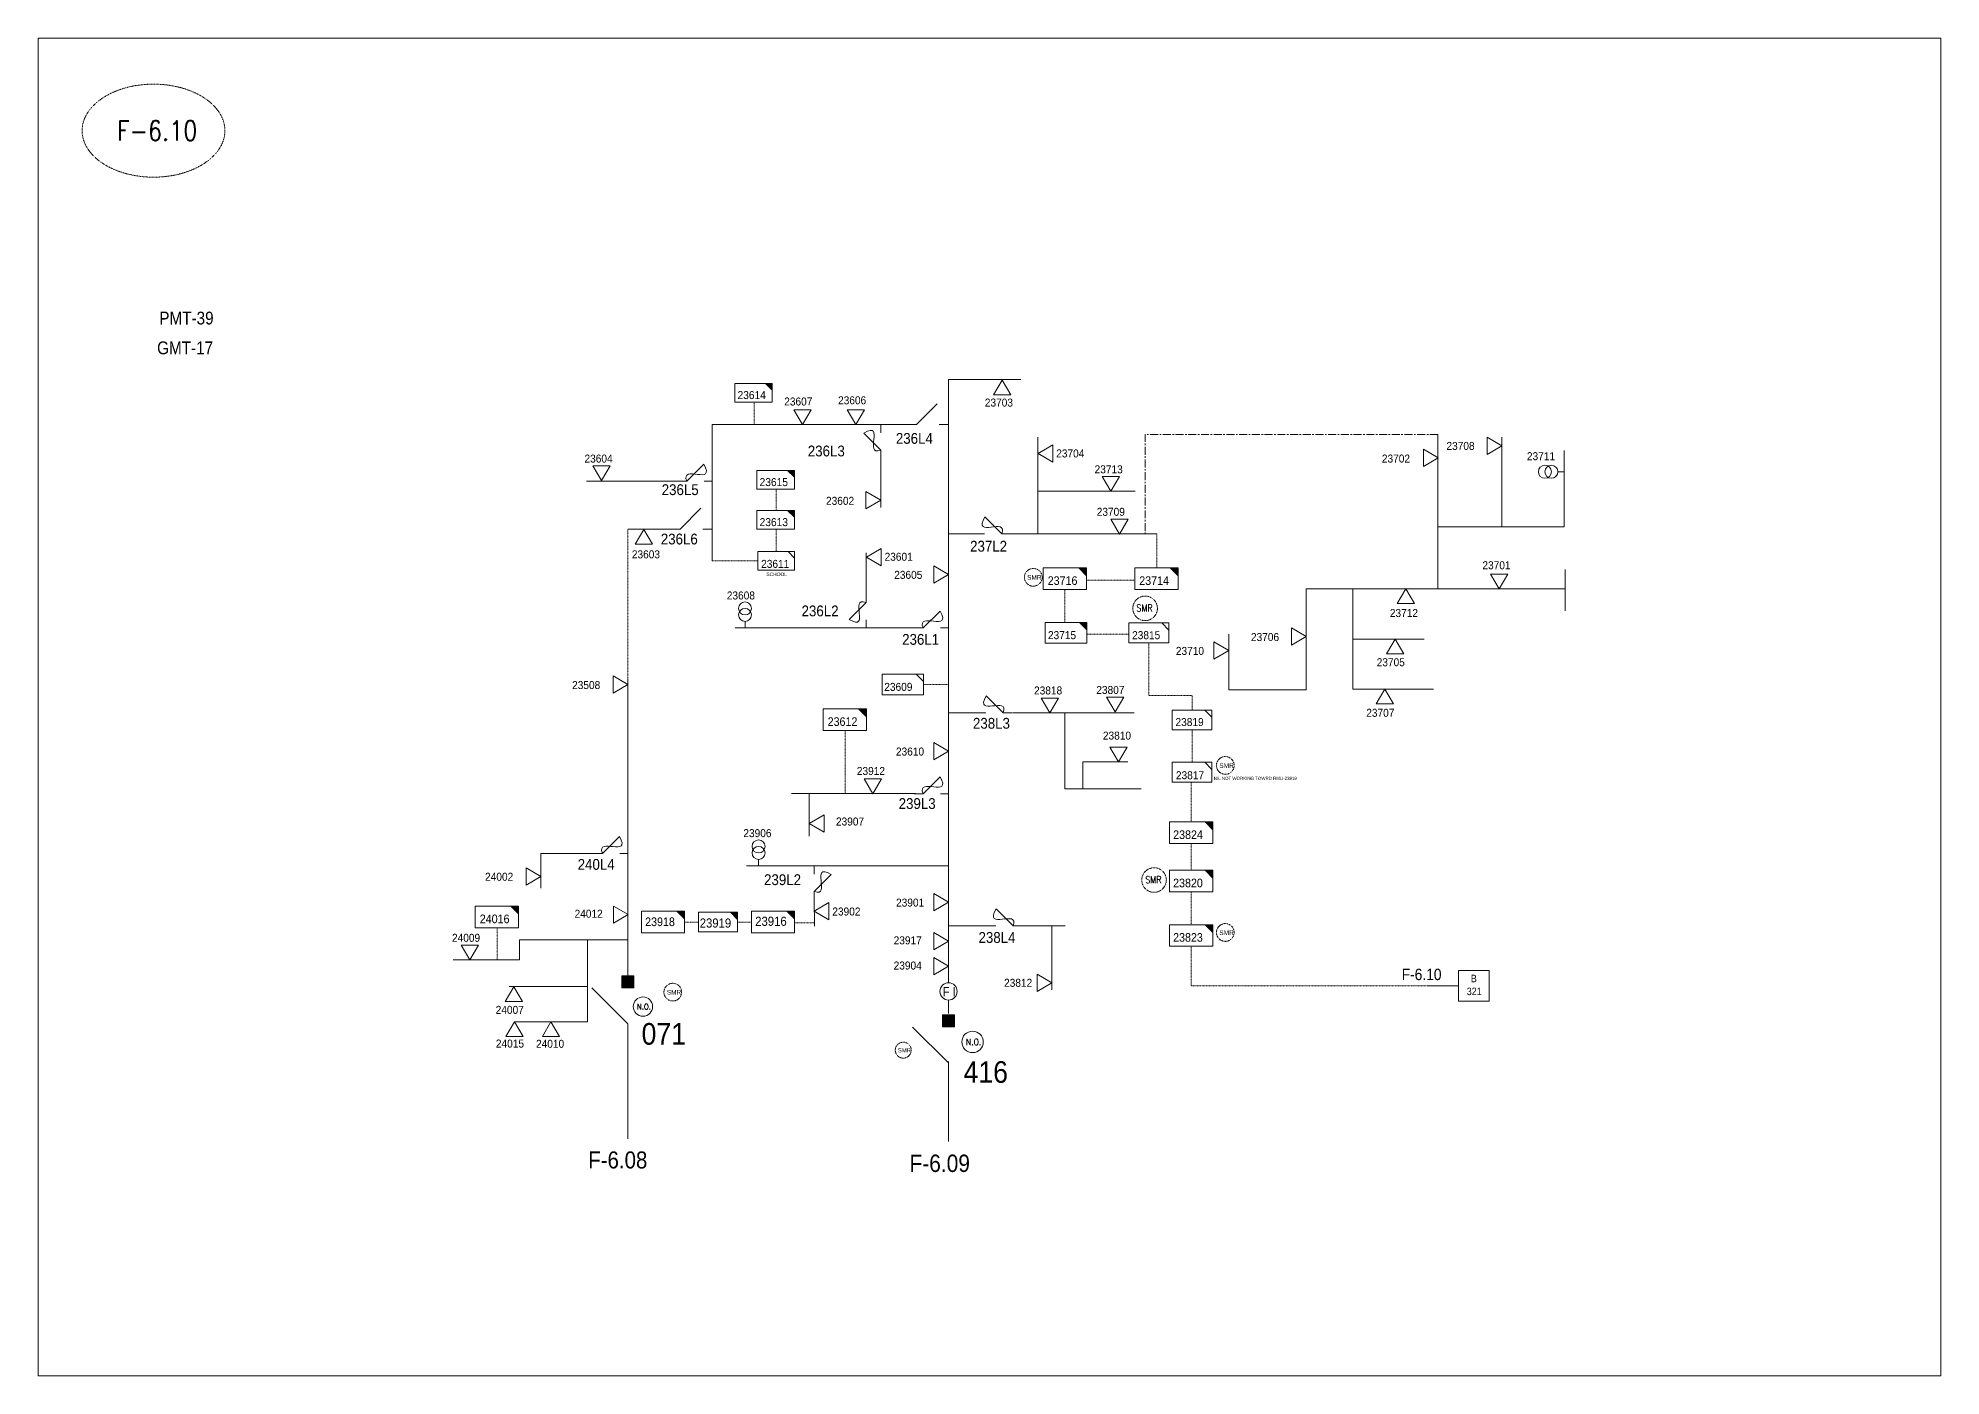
# Model space of a CAD drawing. Header units: metres. Extents: x 65984 to 144644, y -19036 to 23726.
# Drawn here: x 101588 to 102468, y 8339 to 8957 of the extents above; entities that cross this region are included whole.
import ezdxf
from ezdxf.enums import TextEntityAlignment as Align

# ---------------------------------------------------------------- set-up
doc = ezdxf.new("R2010")
doc.units = ezdxf.units.M
doc.header["$MEASUREMENT"] = 0
doc.linetypes.add('( Center )', pattern=[2, 1.25, -0.25, 0.25, -0.25])
doc.linetypes.add('DGN Style 3', pattern=[0.013877, 0, -0.013877])
doc.layers.get('0').update_dxf_attribs({"color": 95, "lineweight": 40})
for name, color, linetype, lineweight in [('ABS', 7, 'Continuous', 40), ('ABS NUMBER', 112, 'Continuous', 30), ('d_fco', 5, 'Continuous', 40), ('d_fco text', 95, 'Continuous', 40), ('d_oh branch', 94, 'Continuous', 40), ('d_switch', 95, 'Continuous', 40), ('d_tf', 1, 'Continuous', 40), ('d_tf no', 6, 'Continuous', 40), ('d_tf_200', 1, 'Continuous', 40), ('d_ug cable', 95, 'Continuous', 40), ('d_ug main line', 95, 'Continuous', 40), ('d_unit sub', 7, 'Continuous', 40), ('EARTH FAULT INDICATOR', 95, 'Continuous', 40), ('fedr no', 95, 'Continuous', 40), ('GRID STATION  04', 7, 'Continuous', 40), ('GRID STATION 01', 7, 'Continuous', 40), ('O H MAIN FEEDER', 4, 'Continuous', 100), ('SW N O', 114, 'Continuous', 30)]:
    doc.layers.add(name, color=color, linetype=linetype, lineweight=lineweight)
doc.styles.add('NASKHF', font='naskhf.shx', dxfattribs={"height": 8})
doc.styles.add('Style-Andalus', font='andlso.ttf')
doc.styles.add('Style-Arial', font='arial.ttf')
doc.styles.add('Style-msdefault', font='msdefault.shx')
doc.styles.add('Style-STANDARD', font='STANDARD.shx')

# ---------------------------------------------------------------- blocks, each defined once
blk = doc.blocks.new('TF_8')
at = {"color": 0, "linetype": 'ByBlock', "lineweight": -2}
blk.add_line((6.3, 4.95), (9.9, 1.35), dxfattribs=at)
blk.add_3dface([(-10.1, 4.95), (9.9, 4.95), (9.9, -5.05), (-10.1, -5.05)], dxfattribs=at)
blk = doc.blocks.new('exist.us-1000kva')
at = {"color": 0, "linetype": 'ByBlock', "lineweight": -2, "flags": 128}
blk.add_lwpolyline([(40, 12.9), (32.8, 20), (40, 20)], close=True, dxfattribs=at)
at = {"color": 0, "linetype": 'ByBlock', "lineweight": -2, "extrusion": (0, 0, -1)}
blk.add_solid([(-40, 12.9), (-32.8, 20), (-40, 20)], dxfattribs=at)
at = {"color": 0, "linetype": 'ByBlock', "lineweight": -2, "xscale": 2, "yscale": 2}
blk.add_blockref('TF_8', (20.2, 10.1), dxfattribs=at)
blk = doc.blocks.new('SS')
at = {"color": 0, "linetype": 'ByBlock', "lineweight": -2, "flags": 128}
blk.add_lwpolyline([(6.95, 4.25), (10.45, 4.25), (10.45, 0.75)], close=True, dxfattribs=at)
at = {"color": 0, "linetype": 'ByBlock', "lineweight": -2, "extrusion": (0, 0, -1)}
blk.add_solid([(-6.95, 4.25), (-10.45, 4.25), (-10.45, 0.75)], dxfattribs=at)
at = {"color": 0, "linetype": 'ByBlock', "lineweight": -2}
blk.add_3dface([(-9.55, 4.25), (10.45, 4.25), (10.45, -5.75), (-9.55, -5.75)], dxfattribs=at)
blk = doc.blocks.new('TFU_91')
at = {"layer": 'd_tf_200', "color": 5, "linetype": 'Continuous', "lineweight": 13}
blk.add_line((0, 10), (0, 0), dxfattribs=at)
for centre in [(0, 30), (0, 20)]:
    blk.add_circle(centre, 10, dxfattribs=at)
blk = doc.blocks.new('FUSE01')
at = {"color": 0, "linetype": 'ByBlock', "lineweight": -2}
blk.add_line((0, -17.15), (0, -22.55), dxfattribs=at)
at = {"color": 0, "linetype": 'ByBlock', "lineweight": -2, "flags": 128}
blk.add_lwpolyline([(0, 0.05), (0, -5.75), (-11.2, -16.95)], dxfattribs=at)
at = {"color": 0, "linetype": 'ByBlock', "lineweight": -2}
blk.add_open_spline([(-11.2, -16.95), (3.4, -25.35), (-11.6, -1.35), (0, -5.75)], degree=3, dxfattribs=at)
blk = doc.blocks.new('*U1140')
at = {"layer": 'ABS', "color": 7, "linetype": 'Continuous', "lineweight": 13, "ltscale": 0.176941}
for p, q in [((-8.3, 9.1), (-8.3, 16.6)), ((-8.3, 9.1), (8.3, -7.6)), ((-8.3, -16.6), (-8.3, -9))]:
    blk.add_line(p, q, dxfattribs=at)
blk = doc.blocks.new('ABS2_1_1')
at = {"color": 0, "linetype": 'ByBlock', "lineweight": -2, "ltscale": 500}
for q in [(-29900, 43500), (0, 0)]:
    blk.add_line((0, 13600), q, dxfattribs=at)
at = {"color": 0, "linetype": 'ByBlock', "lineweight": -2, "ltscale": 500, "flags": 128}
for points in [[(5000, 43600), (-5000, 43600), (-5000, 53600), (5000, 53600)], [(3791, 49653), (3791, 49653), (3791, 49653)]]:
    blk.add_lwpolyline(points, close=True, dxfattribs=at)
at = {"color": 0, "linetype": 'ByBlock', "lineweight": -2, "ltscale": 500}
for points in [[(5000, 43600), (-5000, 43600), (5000, 53600), (-5000, 53600)], [(3791, 49653), (3791, 49653), (3791, 49653)]]:
    blk.add_solid(points, dxfattribs=at)
blk = doc.blocks.new('*U1159')
at = {"layer": 'EARTH FAULT INDICATOR', "color": 5, "linetype": 'Continuous', "lineweight": 13}
blk.add_circle((0.02, 0.13), 4, dxfattribs=at)
at = {"layer": 'EARTH FAULT INDICATOR', "color": 5, "lineweight": 13, "style": 'Style-Andalus', "width": 0.9}
blk.add_text('F I', height=4.234, dxfattribs=at).set_placement((-2.61, 2.11), align=Align.TOP_LEFT)
blk = doc.blocks.new('*U1149')
at = {"layer": 'SW N O', "color": 3, "lineweight": 13, "ltscale": 0.426762}
blk.add_circle((0, 0), 16.8, dxfattribs=at)
at = {"layer": 'SW N O', "color": 3, "lineweight": 13, "style": 'Style-STANDARD'}
blk.add_text('N.O.', height=9.6, dxfattribs=at).set_placement((1.7, -0.2), align=Align.MIDDLE_CENTER)
blk = doc.blocks.new('TRA1_999')
at = {"layer": 'd_tf', "color": 5, "linetype": 'Continuous', "lineweight": 13, "ltscale": 0.000392162, "flags": 128}
blk.add_lwpolyline([(10, -17), (0, 0), (-10, -17)], close=True, dxfattribs=at)
blk = doc.blocks.new('TRA1_998')
at = {"layer": 'd_tf', "color": 5, "linetype": 'Continuous', "lineweight": 13, "ltscale": 0.000392162, "xscale": 1.000046564039522, "yscale": 1.000046564039522, "zscale": 1.000046564039522, "rotation": 180}
blk.add_blockref('TRA1_999', (0, 0), dxfattribs=at)
blk = doc.blocks.new('TRA1_1001')
at = {"layer": 'd_tf', "color": 5, "linetype": 'Continuous', "lineweight": 13, "ltscale": 0.000392162, "flags": 128}
blk.add_lwpolyline([(10, -17), (0, 0), (-10, -17)], close=True, dxfattribs=at)
blk = doc.blocks.new('TRA1_1000')
at = {"layer": 'd_tf', "color": 5, "linetype": 'Continuous', "lineweight": 13, "ltscale": 0.000392162, "xscale": 1.000046564039522, "yscale": 1.000046564039522, "zscale": 1.000046564039522, "rotation": 180}
blk.add_blockref('TRA1_1001', (0, 0), dxfattribs=at)
blk = doc.blocks.new('*U4158')
at = {"layer": 'SW N O', "color": 3, "lineweight": 13, "ltscale": 0.426762}
blk.add_circle((0, 0), 16.8, dxfattribs=at)
at = {"layer": 'SW N O', "color": 3, "lineweight": 13, "style": 'Style-STANDARD'}
blk.add_text('N.O.', height=9.6, dxfattribs=at).set_placement((1.7, -0.2), align=Align.MIDDLE_CENTER)

msp = doc.modelspace()

# ---------------------------------------------------------------- linework, layer by layer
at = {"layer": 'd_oh branch', "color": 5, "linetype": 'Continuous', "lineweight": 13}
for p, q in [((102009, 8799.26), (102042.47, 8799.26)), ((101899.71, 8778.33), (101899.71, 8715.34)), ((101993.18, 8778.33), (101899.71, 8778.33)), ((102235.29, 8702.4), (102235.29, 8773.82)), ((102050.36, 8727.79), (102050.36, 8772.47)), ((102264.88, 8731.12), (102264.88, 8772.55)), ((102293.66, 8731.1), (102293.66, 8766.35)), ((101977.64, 8762.51), (101977.66, 8739.98)), ((101883.89, 8752.17), (101841.58, 8752.19)), ((102050.36, 8747.62), (102095.25, 8747.62)), ((102235.29, 8731.1), (102293.66, 8731.1)), ((101970.91, 8697.48), (101970.91, 8719.08)), ((102294.22, 8711.38), (102294.22, 8692.17)), ((102174.36, 8702.4), (102174.36, 8655.74)), ((102294.22, 8702.4), (102174.36, 8702.4)), ((102195.96, 8702.14), (102195.96, 8656.1)), ((101993.18, 8684.32), (101910.37, 8684.32)), ((102138.55, 8655.74), (102138.55, 8681.43)), ((102195.96, 8679.12), (102229.02, 8679.12)), ((102174.36, 8655.74), (102138.55, 8655.74)), ((102195.96, 8656.1), (102233.28, 8656.1)), ((102022.5, 8645.13), (102008.98, 8645.13)), ((102038.52, 8645.13), (102094.79, 8645.15)), ((102062.82, 8645.15), (102062.82, 8609.96)), ((102071.09, 8609.96), (102071.09, 8622.36)), ((102071.11, 8622.38), (102091.86, 8622.38)), ((101993.78, 8607.73), (101936.33, 8607.73)), ((101944.61, 8607.73), (101944.61, 8588.04)), ((102062.82, 8609.96), (102098.15, 8609.96)), ((101820.52, 8580.11), (101820.52, 8563.99)), ((101845.21, 8580.11), (101820.52, 8580.11)), ((102008.98, 8574.32), (101915.56, 8574.32)), ((101946.93, 8559.12), (101946.95, 8546.54)), ((102027.07, 8546.57), (102009.05, 8546.57)), ((102042.89, 8546.57), (102063, 8546.57)), ((102056.81, 8546.57), (102056.81, 8517.03)), ((101842.07, 8540.17), (101810.63, 8540.17)), ((101810.63, 8540.17), (101810.63, 8530.84)), ((101860.7, 8540.17), (101842.07, 8540.17)), ((101842.07, 8540.17), (101842.07, 8502.28)), ((101810.63, 8530.84), (101779.87, 8530.84)), ((101842.07, 8518.54), (101805.79, 8518.54)), ((102009, 8506.1), (102009, 8512.33)), ((101842.09, 8502.3), (101808.28, 8502.3))]:
    msp.add_line(p, q, dxfattribs=at)
at = {"layer": 'd_ug cable', "color": 5, "linetype": 'DGN Style 3', "lineweight": 13}
for p, q in [((101919.13, 8778.33), (101919.13, 8788.75)), ((101929.34, 8738.68), (101929.34, 8748.52)), ((101860.72, 8660.66), (101860.72, 8730.07)), ((101929.34, 8719.6), (101929.34, 8730.02)), ((101899.71, 8715.34), (101920.83, 8715.34)), ((102072.8, 8706.39), (102095.13, 8706.39)), ((102062.8, 8686.88), (102062.8, 8702.09)), ((102121.66, 8622.24), (102121.66, 8637.21)), ((102121.23, 8547.14), (102121.23, 8562.31)), ((101946.94, 8547.95), (101937.83, 8547.95))]:
    msp.add_line(p, q, dxfattribs=at)
at = {"layer": 'd_ug cable', "color": 5, "linetype": 'DGN Style 3', "lineweight": 13, "flags": 128}
for points in [[(102105.28, 8727.79), (102105.28, 8712.08)], [(102092.43, 8681.53), (102073.01, 8681.53)], [(102101.69, 8677.42), (102101.69, 8653.1), (102121.66, 8653.1), (102121.66, 8646.39)], [(102009, 8658.22), (101997.48, 8658.22)], [(101961.19, 8636.91), (101961.19, 8607.73)], [(102121.25, 8613.06), (102121.25, 8594.64)], [(102121.25, 8584.64), (102121.25, 8572.3)], [(101800.33, 8545.7), (101800.33, 8530.84)], [(101886.95, 8548.35), (101893.38, 8548.35)], [(101911.4, 8548.35), (101917.83, 8548.35)], [(102121.23, 8537.14), (102121.23, 8518.87), (102230.53, 8518.87)]]:
    msp.add_lwpolyline(points, dxfattribs=at)
at = {"layer": 'd_ug cable', "color": 2, "linetype": 'DGN Style 3', "lineweight": 13}
for centre, radius in [((102048.21, 8707.75), 4.1), ((102099.92, 8693.39), 5.68), ((102136.99, 8620.77), 4.1), ((102104.05, 8567.79), 5.68), ((102136.99, 8543.54), 4.1), ((101881.5, 8515.96), 4.1), ((101988.07, 8489.14), 3.69)]:
    msp.add_circle(centre, radius, dxfattribs=at)
at = {"layer": 'd_ug main line', "color": 5, "linetype": '( Center )', "lineweight": 13, "ltscale": 2.94, "flags": 128}
msp.add_lwpolyline([(102235.29, 8773.82), (102099.89, 8773.82), (102099.89, 8727.79)], dxfattribs=at)
at = {"layer": 'fedr no', "color": 82, "linetype": 'DGN Style 3', "lineweight": 13, "true_color": 0x1dc70e}
msp.add_ellipse((101641.37, 8914.23), major_axis=(33.02, 0), ratio=0.651175, dxfattribs=at)
at = {"layer": 'GRID STATION  04', "color": 5, "linetype": 'Continuous', "lineweight": 13, "ltscale": 0.39177}
msp.add_line((102230.53, 8518.87), (102244.79, 8518.87), dxfattribs=at)
at = {"layer": 'GRID STATION  04', "color": 5, "linetype": 'Continuous', "lineweight": 13, "ltscale": 0.39177, "flags": 128}
msp.add_lwpolyline([(102244.79, 8525.94), (102244.79, 8511.79), (102258.95, 8511.79), (102258.95, 8525.94)], close=True, dxfattribs=at)
at = {"layer": 'O H MAIN FEEDER', "color": 5, "lineweight": 13, "ltscale": 0.426762}
for p, q in [((102009, 8520.33), (102009, 8799.26)), ((101993.18, 8778.33), (101899.71, 8778.33)), ((101899.71, 8778.33), (101899.71, 8715.34)), ((101883.89, 8730.05), (101860.72, 8730.07)), ((102009, 8727.81), (102021.88, 8727.81)), ((102037.7, 8727.81), (102105.28, 8727.79)), ((101860.7, 8520.6), (101860.72, 8660.66)), ((101860.7, 8493.79), (101860.7, 8489.15)), ((102009, 8470.59), (102009, 8483.85))]:
    msp.add_line(p, q, dxfattribs=at)
at = {"layer": 'O H MAIN FEEDER', "color": 5, "lineweight": 13, "ltscale": 0.498271}
for p, q in [((101860.7, 8489.15), (101860.7, 8465.44)), ((101860.7, 8465.44), (101860.7, 8448.2)), ((102009, 8470.59), (102009, 8446.88))]:
    msp.add_line(p, q, dxfattribs=at)
at = {"layer": 'O H MAIN FEEDER', "color": 140, "linetype": 'Continuous', "lineweight": 13, "flags": 128}
msp.add_lwpolyline([(101587.98, 8957.04), (102467.92, 8957.04), (102467.92, 8338.53), (101587.98, 8338.53)], close=True, dxfattribs=at)

# ---------------------------------------------------------------- block references
at = {"layer": 'ABS', "color": 7, "linetype": 'Continuous', "lineweight": 13, "ltscale": 0.176941, "xscale": 0.5763376204863798, "yscale": 0.5763376204863798, "zscale": 0.5763376204863798, "rotation": 90}
for p in [(101999.43, 8783.13), (101890.14, 8734.85)]:
    msp.add_blockref('*U1140', p, dxfattribs=at)
at = {"layer": 'ABS', "color": 2, "linetype": 'Continuous', "lineweight": 13, "ltscale": 0.829472, "xscale": 0.000555747191877611, "yscale": 0.000555747191877611, "zscale": 0.0003680335276451397, "rotation": 359.9999999999998}
for p in [(101860.7, 8493.79), (102009, 8475.66)]:
    msp.add_blockref('ABS2_1_1', p, dxfattribs=at)
at = {"layer": 'd_fco', "color": 5, "linetype": 'Continuous', "lineweight": 13, "xscale": 0.7, "zscale": 0.2499179648993302}
for p, yscale, rotation in [((101977.64, 8762.55), -0.7, 359.9999999999999), ((101883.93, 8752.17), -0.7, 270), ((101844.93, 8580.09), -0.7, 269.9999999999999), ((101946.92, 8558.53), 0.7, 180), ((102042.85, 8546.57), 0.7, 270)]:
    msp.add_blockref('FUSE01', p, dxfattribs=dict(at, yscale=yscale, rotation=rotation))
at = {"layer": 'd_fco', "color": 7, "linetype": 'Continuous', "lineweight": 13, "xscale": 0.7, "zscale": 0.2499179648993302}
for p, yscale, rotation in [((102037.67, 8727.81), 0.7, 270), ((101993.22, 8684.32), -0.7, 270), ((102038.32, 8645.13), 0.7, 270), ((101993.22, 8607.71), -0.7, 269.9999999999999)]:
    msp.add_blockref('FUSE01', p, dxfattribs=dict(at, yscale=yscale, rotation=rotation))
at = {"layer": 'd_fco', "color": 7, "linetype": 'Continuous', "lineweight": 13, "xscale": 0.7, "yscale": 0.7, "zscale": 0.2499179648993302}
msp.add_blockref('FUSE01', (101970.89, 8700.11), dxfattribs=at)
at = {"layer": 'd_tf', "color": 5, "linetype": 'Continuous', "lineweight": 13, "ltscale": 0.000392162, "xscale": 0.4, "yscale": 0.4, "zscale": 0.4}
for name, p, rotation in [('TRA1_1000', (102033.84, 8798.94), 180), ('TRA1_1000', (101941.52, 8778.31), 359.9999999999999), ('TRA1_1000', (101966.15, 8778.31), 359.9999999999999), ('TRA1_998', (102050.4, 8764.94), 270), ('TRA1_998', (102235.44, 8762.91), 89.99999999999997), ('TRA1_998', (102264.86, 8768.47), 89.99999999999997), ('TRA1_998', (101977.64, 8743.41), 89.99999999999997), ('TRA1_1000', (101868.06, 8729.8), 180), ('TRA1_998', (102008.98, 8708.97), 89.99999999999997), ('TRA1_1000', (102220.42, 8702.4), 180), ('TRA1_998', (102138.55, 8673.87), 89.99999999999997), ('TRA1_998', (102174.36, 8680.33), 89.99999999999997), ('TRA1_1000', (102215.6, 8679.12), 180), ('TRA1_998', (101860.7, 8658.15), 89.99999999999997), ('TRA1_1000', (102055.85, 8645.13), 359.9999999999999), ('TRA1_1000', (102086.07, 8645.58), 359.9999999999999), ('TRA1_1000', (102210.77, 8656.1), 180), ('TRA1_998', (102008.98, 8627.3), 89.99999999999997), ('TRA1_1000', (102087.55, 8622.36), 359.9999999999999), ('TRA1_998', (101974.07, 8607.71), 359.9999999999999), ('TRA1_998', (101820.52, 8569.43), 89.99999999999997), ('TRA1_998', (101860.89, 8551.78), 89.99999999999997), ('TRA1_1000', (101946.92, 8553.38), 270), ('TRA1_998', (102008.98, 8557.55), 89.99999999999997), ('TRA1_998', (102008.98, 8539.57), 89.99999999999997), ('TRA1_998', (102008.98, 8527.93), 89.99999999999997), ('TRA1_1000', (101807.97, 8518.49), 180), ('TRA1_1000', (101808.26, 8502.29), 180), ('TRA1_1000', (101825.17, 8502.29), 180)]:
    msp.add_blockref(name, p, dxfattribs=dict(at, rotation=rotation))
at = {"layer": 'd_tf', "color": 5, "linetype": 'Continuous', "lineweight": 13, "ltscale": 0.000392162, "extrusion": (0, 0, -1), "xscale": 0.4, "yscale": 0.4, "zscale": 0.4}
for p in [(-101848.52, 8752.46), (-102084.02, 8747.57), (-102088.05, 8727.75), (-102263.62, 8702.4), (-101787.67, 8530.86)]:
    msp.add_blockref('TRA1_1000', p, dxfattribs=at)
for name, p, rotation in [('TRA1_998', (-101971.03, 8717.07), 89.99999999999997), ('TRA1_998', (-101944.63, 8593.95), 89.99999999999997), ('TRA1_1000', (-102056.84, 8520.31), 270)]:
    msp.add_blockref(name, p, dxfattribs=dict(at, rotation=rotation))
at = {"layer": 'd_tf_200', "color": 5, "linetype": 'Continuous', "lineweight": 13, "xscale": 0.3, "yscale": 0.3, "zscale": 0.3}
for p, rotation in [((102293.77, 8756.53), 89.9999999999999), ((101914.89, 8684.34), 359.9999999999999), ((101921.17, 8574.32), 359.9999999999999)]:
    msp.add_blockref('TFU_91', p, dxfattribs=dict(at, rotation=rotation))
at = {"layer": 'd_unit sub', "color": 5, "linetype": 'Continuous', "lineweight": 13}
for name, p, xscale, yscale, zscale in [('exist.us-1000kva', (101910.18, 8788.75), 0.4332278936488541, 0.4332278936488541, 0.4267622666565712), ('exist.us-1000kva', (101920.39, 8748.52), 0.4332278936488541, 0.4332278936488541, 0.4267622666565712), ('exist.us-1000kva', (101920.39, 8730.02), 0.4332278936488541, 0.4332278936488541, 0.4267622666565712), ('TF_8', (101929.42, 8715.39), 0.8504885731305759, 0.8504885731305759, 0.212622143282644), ('exist.us-1000kva', (102095.13, 8702.09), 0.4998359297978459, 0.4998359297978459, 0.4267622666565712), ('SS', (102062.92, 8682.78), 0.9649928322184207, 0.9649928322184207, 0.212622143282644), ('TF_8', (101987.97, 8658.27), 0.9608104031642916, 0.9608104031642916, 0.212622143282644), ('exist.us-1000kva', (101951.05, 8636.91), 0.4998359297978459, 0.4998359297978459, 0.4267622666565712), ('TF_8', (102121.75, 8641.85), 0.9176850730873022, 0.9176850730873022, 0.212622143282644), ('exist.us-1000kva', (102111.25, 8584.64), 0.4998359297978459, 0.4998359297978459, 0.4267622666565712), ('exist.us-1000kva', (101790.18, 8545.7), 0.4998359297978459, 0.4998359297978459, 0.4267622666565712), ('exist.us-1000kva', (101866.96, 8543.38), 0.4998359297978298, 0.4998359297978298, 0.3840860399909141), ('exist.us-1000kva', (101917.83, 8543.41), 0.4998359297978459, 0.4998359297978459, 0.4267622666565712)]:
    msp.add_blockref(name, p, dxfattribs=dict(at, xscale=xscale, yscale=yscale, zscale=zscale))
at = {"layer": 'd_unit sub', "color": 2, "linetype": 'Continuous', "lineweight": 13}
for name, p, xscale, yscale, zscale in [('exist.us-1000kva', (102052.81, 8702.09), 0.4998359297978459, 0.4998359297978459, 0.4267622666565712), ('TF_8', (102101.78, 8682.1), 0.925826132811445, 0.925826132811445, 0.212622143282644), ('TF_8', (102121.75, 8617.7), 0.9176850730873022, 0.9176850730873022, 0.212622143282644), ('exist.us-1000kva', (102111.24, 8562.31), 0.4998359297978459, 0.4998359297978459, 0.4267622666565712), ('exist.us-1000kva', (102111.24, 8537.14), 0.4998359297978459, 0.4998359297978459, 0.4267622666565712)]:
    msp.add_blockref(name, p, dxfattribs=dict(at, xscale=xscale, yscale=yscale, zscale=zscale))
at = {"layer": 'd_unit sub', "color": 5, "linetype": 'Continuous', "lineweight": 13, "xscale": 0.4504093028830248, "yscale": 0.4504093028830248, "zscale": 0.3111096923926405, "rotation": 359.9999999999999}
msp.add_blockref('exist.us-1000kva', (101893.38, 8543.85), dxfattribs=at)
at = {"layer": 'EARTH FAULT INDICATOR', "color": 5, "linetype": 'Continuous', "lineweight": 13}
msp.add_blockref('*U1159', (102008.98, 8516.19), dxfattribs=at)
at = {"layer": 'SW N O', "color": 3, "lineweight": 13}
for name, p, xscale, yscale, zscale in [('*U4158', (101867.7, 8509.28), 0.265562517187993, 0.265562517187993, 0.265562517187993), ('*U1149', (102020.11, 8492.96), 0.2950694635422144, 0.2950694635422144, 0.2950694635422144)]:
    msp.add_blockref(name, p, dxfattribs=dict(at, xscale=xscale, yscale=yscale, zscale=zscale))

# ---------------------------------------------------------------- texts
at = {"layer": 'ABS NUMBER', "color": 2, "lineweight": 13, "style": 'Style-Arial', "width": 0.88}
for s, p in [('071', (101867.08, 8501.67)), ('416', (102015.97, 8484.05))]:
    msp.add_text(s, height=10, dxfattribs=at).set_placement(p, align=Align.TOP_LEFT)
at = {"layer": 'd_fco text', "color": 7, "linetype": 'DGN Style 3', "lineweight": 13, "style": 'Style-msdefault', "width": 0.92}
for s, p in [('236L4', (101984.66, 8774.46)), ('237L2', (102018.98, 8724.61)), ('236L2', (101941.05, 8694.71)), ('236L1', (101987.56, 8681.54))]:
    msp.add_text(s, height=5, dxfattribs=at).set_placement(p, align=Align.TOP_LEFT)
at = {"layer": 'd_fco text', "color": 5, "linetype": 'DGN Style 3', "lineweight": 13, "style": 'Style-msdefault', "width": 0.92}
msp.add_text('236L3', height=5, dxfattribs=at).set_placement((101943.93, 8768.64), align=Align.TOP_LEFT)
at = {"layer": 'd_fco text', "color": 5, "linetype": 'Continuous', "lineweight": 13, "style": 'Style-msdefault', "width": 0.92}
for s, p in [('236L5', (101876.36, 8750.75)), ('240L4', (101837.51, 8577.51)), ('239L2', (101923.7, 8570.45)), ('238L4', (102022.87, 8543.74))]:
    msp.add_text(s, height=5, dxfattribs=at).set_placement(p, align=Align.TOP_LEFT)
at = {"layer": 'd_fco text', "color": 7, "linetype": 'Continuous', "lineweight": 13, "style": 'Style-msdefault', "width": 0.92}
for s, p in [('236L6', (101875.95, 8727.94)), ('238L3', (102020.3, 8642.75)), ('239L3', (101985.95, 8605.65))]:
    msp.add_text(s, height=5, dxfattribs=at).set_placement(p, align=Align.TOP_LEFT)
at = {"layer": 'd_switch', "color": 2, "linetype": 'Continuous', "lineweight": 13, "attachment_point": 1, "style": 'NASKHF'}
for s, insert, char_height in [('\\Fmsdefault;\\H1x;\\W0.9;N/L NOT WORKING TOWRD RMU-23819', (102131.67, 8615.52), 1.485), ('\\Fmsdefault;\\H1x;\\W0.9;F-6.08\\P', (101842.39, 8442.31), 7.861), ('\\Fmsdefault;\\H1x;\\W0.9;F-6.09\\P', (101990.95, 8440.86), 8.0385)]:
    msp.add_mtext(s, dxfattribs=dict(at, insert=insert, char_height=char_height))
at = {"layer": 'd_switch', "color": 7, "linetype": 'Continuous', "lineweight": 13, "insert": (102218.57, 8526.81), "char_height": 5.2887, "attachment_point": 1, "style": 'NASKHF'}
msp.add_mtext('\\Fmsdefault;\\H1x;\\W0.9;F-6.10\\P', dxfattribs=at)
at = {"layer": 'd_tf no', "color": 5, "linetype": 'Continuous', "lineweight": 13, "style": 'Style-msdefault'}
for s, width, p in [('23614', 0.953514, (101911.43, 8793.84)), ('23607', 0.945946, (101933.02, 8790.87)), ('23606', 0.945946, (101957.92, 8791.42)), ('23704', 0.945946, (102058.8, 8766.87)), ('23702', 0.945946, (102209.4, 8764.49)), ('23708', 0.945946, (102239.26, 8770.33)), ('23711', 0.945946, (102276.47, 8765.59)), ('23713', 0.945946, (102076.54, 8759.52)), ('23615', 0.953514, (101921.64, 8753.61)), ('23602', 0.945946, (101952.35, 8744.95)), ('23709', 0.945946, (102077.53, 8739.88)), ('23613', 0.953514, (101921.64, 8735.11)), ('23603', 0.945946, (101862.56, 8720.21)), ('23611', 0.945946, (101922.36, 8715.8)), ('23601', 0.945946, (101979.44, 8719.09)), ('23605', 0.945946, (101983.88, 8710.73)), ('23608', 0.945946, (101906.47, 8701.2)), ('23712', 0.945946, (102213.08, 8693.08)), ('23715', 0.945946, (102054.98, 8682.85)), ('23706', 0.945946, (102148.85, 8681.97)), ('23710', 0.945946, (102114.13, 8675.56)), ('23705', 0.945946, (102207, 8670.33)), ('23508', 0.945946, (101834.93, 8659.78)), ('23609', 0.945946, (101979.3, 8658.94)), ('23807', 0.945946, (102077.34, 8657.51)), ('23819', 0.945946, (102113.97, 8642.67)), ('23707', 0.945946, (102202.17, 8646.95)), ('23810', 0.945946, (102080.39, 8636.41)), ('23610', 0.945946, (101984.69, 8629.04)), ('23912', 0.945946, (101966.6, 8620.06)), ('23906', 0.945946, (101914.13, 8591.32)), ('24002', 0.945946, (101794.69, 8571.15)), ('24012', 0.945946, (101836.08, 8554.06)), ('23902', 0.945946, (101955.26, 8555.09)), ('23901', 0.945946, (101984.74, 8559.21)), ('24009', 0.945946, (101779.39, 8542.93)), ('23917', 0.945946, (101983.62, 8541.76)), ('23904', 0.945946, (101983.62, 8530.12)), ('24007', 0.945946, (101799.6, 8509.62)), ('24015', 0.945946, (101799.69, 8494.03)), ('24010', 0.945946, (101818.25, 8493.94))]:
    msp.add_text(s, height=3.7, dxfattribs=dict(at, width=width)).set_placement(p, align=Align.TOP_LEFT)
at = {"layer": 'd_tf no', "color": 5, "linetype": 'Continuous', "lineweight": 13, "style": 'Style-msdefault', "width": 0.945946}
for s, p in [('23703', (102025.79, 8786.67)), ('23604', (101840.66, 8760.78)), ('23701', (102255.89, 8711.47)), ('23818', (102048.55, 8653.58))]:
    msp.add_text(s, height=3.7, dxfattribs=at).set_placement(p)
at = {"layer": 'd_tf no', "color": 30, "lineweight": 13, "style": 'Style-msdefault', "width": 0.925}
msp.add_text('SCHOOL', height=1.595, dxfattribs=at).set_placement((101924.78, 8709.93), align=Align.TOP_LEFT)
at = {"layer": 'd_tf no', "color": 1, "linetype": 'Continuous', "lineweight": 40, "style": 'Style-msdefault', "width": 0.945946}
for height, p in [(2.185, (102045.34, 8708.78)), (2.185, (102134.23, 8621.79)), (2.185, (102134.23, 8544.56)), (2.185, (101878.73, 8516.98)), (1.966, (101985.59, 8490.06))]:
    msp.add_text('SMR', height=height, dxfattribs=at).set_placement(p, align=Align.TOP_LEFT)
at = {"layer": 'd_tf no', "color": 2, "lineweight": 13, "style": 'Style-msdefault', "width": 0.925}
for s, p in [('23716', (102054.86, 8708.21)), ('23820', (102112.85, 8568.43)), ('23823', (102112.85, 8543.27))]:
    msp.add_text(s, height=4, dxfattribs=at).set_placement(p, align=Align.TOP_LEFT)
at = {"layer": 'd_tf no', "color": 5, "lineweight": 13, "style": 'Style-msdefault', "width": 0.925}
for s, height, p in [('23714', 4, (102097.19, 8708.21)), ('23612', 4, (101953.1, 8643.03)), ('23824', 4, (102112.87, 8590.76)), ('24016', 4, (101792.24, 8551.82)), ('23918', 4, (101868.7, 8550.5)), ('23919', 4.229, (101893.95, 8550.03)), ('23916', 4.241, (101919.6, 8550.85))]:
    msp.add_text(s, height=height, dxfattribs=at).set_placement(p, align=Align.TOP_LEFT)
at = {"layer": 'd_tf no', "color": 2, "linetype": 'Continuous', "lineweight": 13, "style": 'Style-msdefault', "width": 0.945946}
for s, p in [('23815', (102093.89, 8682.84)), ('23817', (102114.16, 8618.09))]:
    msp.add_text(s, height=3.7, dxfattribs=at).set_placement(p, align=Align.TOP_LEFT)
at = {"layer": 'd_tf no', "color": 5, "linetype": 'Continuous', "lineweight": 13, "style": 'Style-msdefault', "width": 0.945946}
msp.add_text('23907', height=3.7, dxfattribs=at).set_placement((101969.96, 8593), align=Align.RIGHT)
msp.add_text('23812', height=3.7, dxfattribs=at).set_placement((102047.7, 8522.13), align=Align.TOP_RIGHT)
at = {"layer": 'd_tf no', "color": 1, "linetype": 'Continuous', "lineweight": 40, "ltscale": 0.9, "char_height": 3.2634, "width": 8.1938, "attachment_point": 5, "line_spacing_factor": 1.2, "style": 'Style-STANDARD'}
for insert in [(102099.62, 8693.58), (102103.74, 8567.97)]:
    msp.add_mtext('\\H1x;\\W0.909091;SMR\\P', dxfattribs=dict(at, insert=insert))
at = {"layer": 'fedr no', "color": 6, "linetype": 'Continuous', "lineweight": 13, "style": 'Style-STANDARD', "width": 0.909091}
msp.add_text('F-6.10', height=9.19, dxfattribs=at).set_placement((101643.06, 8914.23), align=Align.MIDDLE_CENTER)
at = {"layer": 'GRID STATION  04', "color": 5, "linetype": 'Continuous', "lineweight": 13, "style": 'Style-msdefault', "width": 0.888889}
for s, height, p in [('321', 3.468, (102248.67, 8518.06)), ('B', 3.47, (102250.53, 8524))]:
    msp.add_text(s, height=height, dxfattribs=at).set_placement(p, align=Align.TOP_LEFT)
at = {"layer": 'GRID STATION 01', "linetype": 'Continuous', "lineweight": 13, "style": 'Style-msdefault', "width": 0.888889}
for s, p in [('PMT-39', (101644.04, 8830.55)), ('GMT-17', (101643.03, 8816.78))]:
    msp.add_text(s, height=5.94, dxfattribs=at).set_placement(p, align=Align.TOP_LEFT)

doc.saveas('drawing.dxf')
